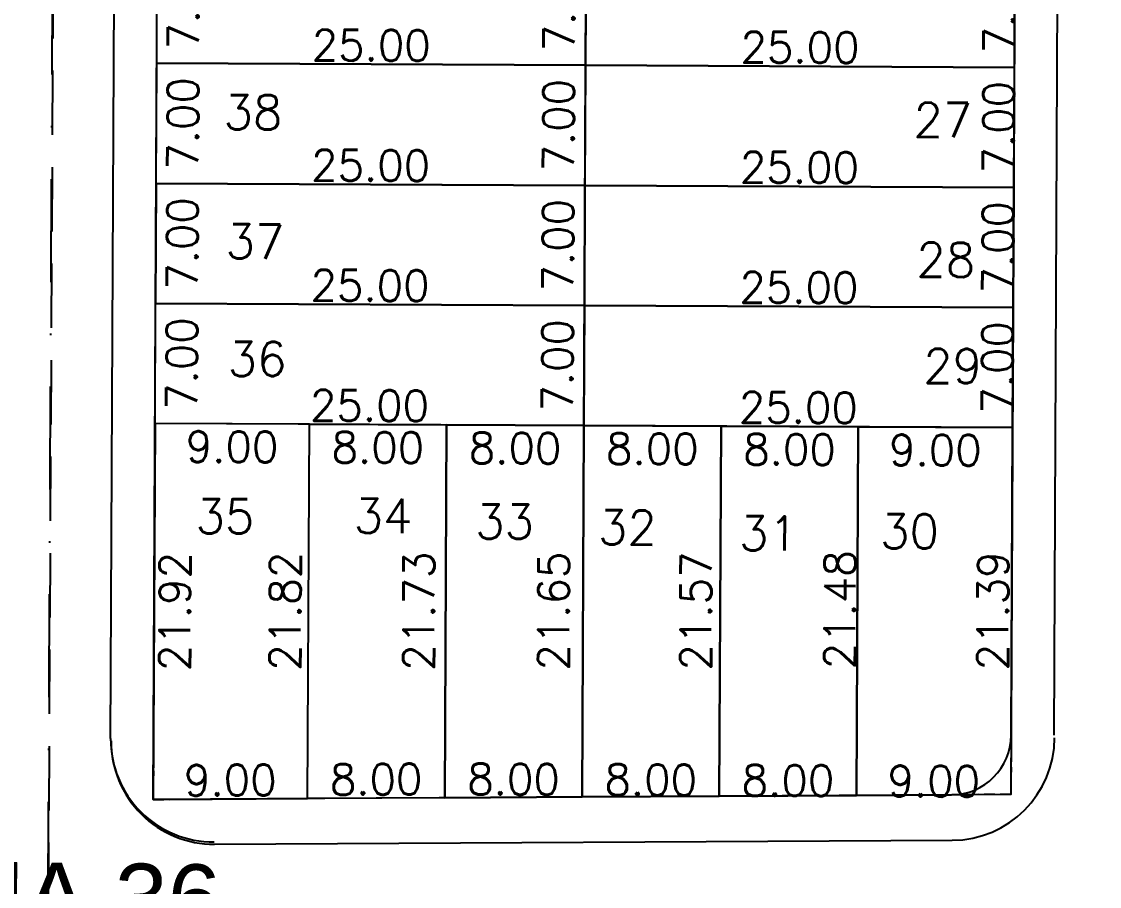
# Model space of a CAD drawing. Header units: millimetres. Extents: x -4430026 to 4783824, y 584 to 9593110.
# Drawn here: x 1871.9 to 1934.7, y 1505 to 1555.4 of the extents above; entities that cross this region are included whole.
import ezdxf
from ezdxf.enums import TextEntityAlignment as Align

# ---------------------------------------------------------------- set-up
doc = ezdxf.new("R2010")
doc.units = ezdxf.units.MM
for name, pattern in [('DASHDOT', [1, 0.5, -0.25, 0, -0.25]), ('HIDDEN', [0.375, 0.25, -0.125]), ('HIDDEN2', [0.1875, 0.125, -0.0625])]:
    doc.linetypes.add(name, pattern=pattern)
for name, color, linetype in [('boundary filipe', 6, 'Continuous'), ('BOUNDARY LOTES', 2, 'Continuous'), ('Calçada', 1, 'Continuous'), ('CANTOS', 9, 'HIDDEN'), ('Cota', 8, 'Continuous'), ('COTAS', 8, 'Continuous'), ('Lotes', 2, 'Continuous'), ('Nomes de Ruas', 3, 'Continuous'), ('Numero de lotes', 5, 'Continuous'), ('Projeção', 8, 'HIDDEN2'), ('QUADRA', 4, 'Continuous')]:
    doc.layers.add(name, color=color, linetype=linetype)
doc.styles.add('arcad1', font='romans.shx')
doc.styles.add('ARIAL', font='arial.ttf', dxfattribs={"height": 0.25})
doc.styles.add('ROMANS', font='romans.shx')
doc.dimstyles.new('BOLA100', dxfattribs={"dimscale": 0, "dimtxt": 1.9, "dimasz": 0.18, "dimexe": 0.18, "dimexo": 0.063, "dimgap": 0, "dimtad": 1, "dimzin": 4, "dimdsep": 46, "dimtxsty": 'ROMANS', "dimcen": 0.09, "dimse1": 1, "dimse2": 1, "dimsd1": 1, "dimsd2": 1, "dimclrt": 256, "dimaunit": 1, "dimadec": 4, "dimazin": 0, "dimtfac": 1.2, "dimtix": 1, "dimtmove": 2, "dimatfit": 3, "dimfxl": 1, "dimtvp": 2, "dimtolj": 1, "dimtzin": 4, "dimarcsym": 0})
doc.dimstyles.get("Standard").update_dxf_attribs({"dimtxt": 0.18, "dimasz": 0.18, "dimexe": 0.18, "dimexo": 0.0625, "dimgap": 0.09, "dimtad": 0, "dimtih": 1, "dimtoh": 1, "dimdec": 4, "dimzin": 0, "dimdsep": 46, "dimtxsty": 'Standard', "dimcen": 0.09, "dimadec": 0, "dimazin": 0, "dimtfac": 1, "dimtdec": 4, "dimtofl": 0, "dimtmove": 0, "dimatfit": 3, "dimfxl": 1, "dimtolj": 1, "dimtzin": 0, "dimarcsym": 0})

# ---------------------------------------------------------------- blocks, each defined once
blk = doc.blocks.new('*D14064')
at = {"layer": 'DEFPOINTS', "color": 0, "linetype": 'ByBlock'}
for p in [(1874.46, 1723.744), (1873.418, 1503.939), (1875.647, 1503.929)]:
    blk.add_point(p, dxfattribs=at)
at = {"layer": 'COTAS', "linetype": 'ByBlock', "insert": (1875.217, 1613.835), "char_height": 1.9, "attachment_point": 5, "rotation": 89.72858, "style": 'ROMANS'}
blk.add_mtext('\\A1;219.81', dxfattribs=at)
blk = doc.blocks.new('*D14231')
at = {"layer": 'DEFPOINTS', "color": 0, "linetype": 'ByBlock'}
for p in [(1937.715, 1946.503), (1935.915, 1571.068), (1931.269, 1569.569), (1935.917, 1566.877), (1935.621, 1504.301)]:
    blk.add_point(p, dxfattribs=at)
at = {"layer": 'COTAS', "linetype": 'ByBlock', "insert": (1929.415, 1566.891), "char_height": 1.9, "attachment_point": 5, "rotation": 89.87901, "style": 'ROMANS'}
blk.add_mtext('\\A1;179°41\'57"', dxfattribs=at)
blk = doc.blocks.new('*D11461')
at = {"layer": 'DEFPOINTS', "color": 0}
for p in [(1920.651, 1531.796), (1920.549, 1510.314), (1925.49, 1510.29)]:
    blk.add_point(p, dxfattribs=at)
at = {"layer": 'Cota', "color": 41, "insert": (1919.574, 1521.133), "char_height": 1.8, "attachment_point": 5, "rotation": 89.72858, "style": 'ROMANS'}
blk.add_mtext('\\A1;21.48', dxfattribs=at)
blk = doc.blocks.new('*D11462')
at = {"layer": 'DEFPOINTS', "color": 0}
for p in [(1929.651, 1531.753), (1929.549, 1510.366), (1932.049, 1510.354)]:
    blk.add_point(p, dxfattribs=at)
at = {"layer": 'Cota', "color": 41, "insert": (1928.5, 1521.065), "char_height": 1.8, "attachment_point": 5, "rotation": 89.72858, "style": 'ROMANS'}
blk.add_mtext('\\A1;21.39', dxfattribs=at)
blk = doc.blocks.new('*D11463')
at = {"layer": 'DEFPOINTS', "color": 0}
for p in [(1879.651, 1531.99), (1879.547, 1510.075), (1884.351, 1510.052)]:
    blk.add_point(p, dxfattribs=at)
at = {"layer": 'Cota', "color": 41, "insert": (1880.803, 1521.027), "char_height": 1.8, "attachment_point": 5, "rotation": 89.72858, "style": 'ROMANS'}
blk.add_mtext('\\A1;21.92', dxfattribs=at)
blk = doc.blocks.new('*D11464')
at = {"layer": 'DEFPOINTS', "color": 0}
for p in [(1888.651, 1531.947), (1888.548, 1510.127), (1890.785, 1510.117)]:
    blk.add_point(p, dxfattribs=at)
at = {"layer": 'Cota', "color": 41, "insert": (1887.237, 1521.044), "char_height": 1.8, "attachment_point": 5, "rotation": 89.72858, "style": 'ROMANS'}
blk.add_mtext('\\A1;21.82', dxfattribs=at)
blk = doc.blocks.new('*D11465')
at = {"layer": 'DEFPOINTS', "color": 0}
for p in [(1896.651, 1531.91), (1898.68, 1531.9), (1896.548, 1510.176)]:
    blk.add_point(p, dxfattribs=at)
at = {"layer": 'Cota', "color": 41, "insert": (1895.028, 1521.05), "char_height": 1.8, "attachment_point": 5, "rotation": 89.72858, "style": 'ROMANS'}
blk.add_mtext('\\A1;21.73', dxfattribs=at)
blk = doc.blocks.new('*D11466')
at = {"layer": 'DEFPOINTS', "color": 0}
for p in [(1904.651, 1531.872), (1906.543, 1531.863), (1904.548, 1510.22)]:
    blk.add_point(p, dxfattribs=at)
at = {"layer": 'Cota', "color": 41, "insert": (1902.892, 1521.054), "char_height": 1.8, "attachment_point": 5, "rotation": 89.72858, "style": 'ROMANS'}
blk.add_mtext('\\A1;21.65', dxfattribs=at)
blk = doc.blocks.new('*D11467')
at = {"layer": 'DEFPOINTS', "color": 0}
for p in [(1912.651, 1531.834), (1914.835, 1531.823), (1912.549, 1510.267)]:
    blk.add_point(p, dxfattribs=at)
at = {"layer": 'Cota', "color": 41, "insert": (1911.184, 1521.057), "char_height": 1.8, "attachment_point": 5, "rotation": 89.72858, "style": 'ROMANS'}
blk.add_mtext('\\A1;21.57', dxfattribs=at)
blk = doc.blocks.new('*D7730')
at = {"layer": 'DEFPOINTS', "color": 0}
for p in [(1879.547, 1510.075), (1888.548, 1510.127), (1888.562, 1507.627)]:
    blk.add_point(p, dxfattribs=at)
at = {"layer": 'Cota', "color": 41, "insert": (1884.041, 1511.201), "char_height": 1.8, "attachment_point": 5, "rotation": 0.33364, "style": 'ROMANS'}
blk.add_mtext('\\A1;9.00', dxfattribs=at)
blk = doc.blocks.new('*D7731')
at = {"layer": 'DEFPOINTS', "color": 0}
for p in [(1888.548, 1510.127), (1896.548, 1510.176), (1896.563, 1507.674)]:
    blk.add_point(p, dxfattribs=at)
at = {"layer": 'Cota', "color": 41, "insert": (1892.542, 1511.251), "char_height": 1.8, "attachment_point": 5, "rotation": 0.33364, "style": 'ROMANS'}
blk.add_mtext('\\A1;8.00', dxfattribs=at)
blk = doc.blocks.new('*D7752')
at = {"layer": 'DEFPOINTS', "color": 0}
for p in [(1879.784, 1559.99), (1879.751, 1552.99), (1884.892, 1552.966)]:
    blk.add_point(p, dxfattribs=at)
at = {"layer": 'Cota', "color": 41, "insert": (1881.309, 1556.483), "char_height": 1.8, "attachment_point": 5, "rotation": 89.72858, "style": 'ROMANS'}
blk.add_mtext('\\A1;7.00', dxfattribs=at)
blk = doc.blocks.new('*D7753')
at = {"layer": 'DEFPOINTS', "color": 0}
for p in [(1879.751, 1552.99), (1879.718, 1545.99), (1884.859, 1545.966)]:
    blk.add_point(p, dxfattribs=at)
at = {"layer": 'Cota', "color": 41, "insert": (1881.276, 1549.483), "char_height": 1.8, "attachment_point": 5, "rotation": 89.72858, "style": 'ROMANS'}
blk.add_mtext('\\A1;7.00', dxfattribs=at)
blk = doc.blocks.new('*D7754')
at = {"layer": 'DEFPOINTS', "color": 0}
for p in [(1879.718, 1545.99), (1879.684, 1538.99), (1884.826, 1538.966)]:
    blk.add_point(p, dxfattribs=at)
at = {"layer": 'Cota', "color": 41, "insert": (1881.243, 1542.483), "char_height": 1.8, "attachment_point": 5, "rotation": 89.72858, "style": 'ROMANS'}
blk.add_mtext('\\A1;7.00', dxfattribs=at)
blk = doc.blocks.new('*D7755')
at = {"layer": 'DEFPOINTS', "color": 0}
for p in [(1879.684, 1538.99), (1879.651, 1531.99), (1884.793, 1531.966)]:
    blk.add_point(p, dxfattribs=at)
at = {"layer": 'Cota', "color": 41, "insert": (1881.21, 1535.483), "char_height": 1.8, "attachment_point": 5, "rotation": 89.72858, "style": 'ROMANS'}
blk.add_mtext('\\A1;7.00', dxfattribs=at)
blk = doc.blocks.new('*D7775')
at = {"layer": 'DEFPOINTS', "color": 0}
for p in [(1901.686, 1559.886), (1901.652, 1552.886), (1906.794, 1552.862)]:
    blk.add_point(p, dxfattribs=at)
at = {"layer": 'Cota', "color": 41, "insert": (1903.211, 1556.379), "char_height": 1.8, "attachment_point": 5, "rotation": 89.72858, "style": 'ROMANS'}
blk.add_mtext('\\A1;7.00', dxfattribs=at)
blk = doc.blocks.new('*D7776')
at = {"layer": 'DEFPOINTS', "color": 0}
for p in [(1901.652, 1552.886), (1901.619, 1545.886), (1906.761, 1545.862)]:
    blk.add_point(p, dxfattribs=at)
at = {"layer": 'Cota', "color": 41, "insert": (1903.177, 1549.379), "char_height": 1.8, "attachment_point": 5, "rotation": 89.72858, "style": 'ROMANS'}
blk.add_mtext('\\A1;7.00', dxfattribs=at)
blk = doc.blocks.new('*D7777')
at = {"layer": 'DEFPOINTS', "color": 0}
for p in [(1901.619, 1545.886), (1901.586, 1538.886), (1906.728, 1538.862)]:
    blk.add_point(p, dxfattribs=at)
at = {"layer": 'Cota', "color": 41, "insert": (1903.144, 1542.379), "char_height": 1.8, "attachment_point": 5, "rotation": 89.72858, "style": 'ROMANS'}
blk.add_mtext('\\A1;7.00', dxfattribs=at)
blk = doc.blocks.new('*D7778')
at = {"layer": 'DEFPOINTS', "color": 0}
for p in [(1901.586, 1538.886), (1901.553, 1531.886), (1906.695, 1531.862)]:
    blk.add_point(p, dxfattribs=at)
at = {"layer": 'Cota', "color": 41, "insert": (1903.111, 1535.379), "char_height": 1.8, "attachment_point": 5, "rotation": 89.72858, "style": 'ROMANS'}
blk.add_mtext('\\A1;7.00', dxfattribs=at)
blk = doc.blocks.new('*D7798')
at = {"layer": 'DEFPOINTS', "color": 0}
for p in [(1927.331, 1559.765), (1927.298, 1552.765), (1932.439, 1552.74)]:
    blk.add_point(p, dxfattribs=at)
at = {"layer": 'Cota', "color": 41, "insert": (1928.856, 1556.257), "char_height": 1.8, "attachment_point": 5, "rotation": 89.72858, "style": 'ROMANS'}
blk.add_mtext('\\A1;7.00', dxfattribs=at)
blk = doc.blocks.new('*D7799')
at = {"layer": 'DEFPOINTS', "color": 0}
for p in [(1927.298, 1552.765), (1927.265, 1545.765), (1932.406, 1545.74)]:
    blk.add_point(p, dxfattribs=at)
at = {"layer": 'Cota', "color": 41, "insert": (1928.823, 1549.257), "char_height": 1.8, "attachment_point": 5, "rotation": 89.72858, "style": 'ROMANS'}
blk.add_mtext('\\A1;7.00', dxfattribs=at)
blk = doc.blocks.new('*D7800')
at = {"layer": 'DEFPOINTS', "color": 0}
for p in [(1927.265, 1545.765), (1927.231, 1538.765), (1932.373, 1538.74)]:
    blk.add_point(p, dxfattribs=at)
at = {"layer": 'Cota', "color": 41, "insert": (1928.79, 1542.257), "char_height": 1.8, "attachment_point": 5, "rotation": 89.72858, "style": 'ROMANS'}
blk.add_mtext('\\A1;7.00', dxfattribs=at)
blk = doc.blocks.new('*D7801')
at = {"layer": 'DEFPOINTS', "color": 0}
for p in [(1927.231, 1538.765), (1927.198, 1531.765), (1932.34, 1531.741)]:
    blk.add_point(p, dxfattribs=at)
at = {"layer": 'Cota', "color": 41, "insert": (1928.757, 1535.258), "char_height": 1.8, "attachment_point": 5, "rotation": 89.72858, "style": 'ROMANS'}
blk.add_mtext('\\A1;7.00', dxfattribs=at)
blk = doc.blocks.new('*D7906')
at = {"layer": 'DEFPOINTS', "color": 0}
for p in [(1879.713, 1544.971), (1904.712, 1544.853), (1904.705, 1543.377)]:
    blk.add_point(p, dxfattribs=at)
at = {"layer": 'Cota', "color": 41, "insert": (1892.223, 1547.036), "char_height": 1.8, "attachment_point": 5, "rotation": 359.72858, "style": 'ROMANS'}
blk.add_mtext('\\A1;25.00', dxfattribs=at)
blk = doc.blocks.new('*D7907')
at = {"layer": 'DEFPOINTS', "color": 0}
for p in [(1904.712, 1544.853), (1929.712, 1544.735), (1929.705, 1543.259)]:
    blk.add_point(p, dxfattribs=at)
at = {"layer": 'Cota', "color": 41, "insert": (1917.222, 1546.918), "char_height": 1.8, "attachment_point": 5, "rotation": 359.72858, "style": 'ROMANS'}
blk.add_mtext('\\A1;25.00', dxfattribs=at)
blk = doc.blocks.new('*D7908')
at = {"layer": 'DEFPOINTS', "color": 0}
for p in [(1879.746, 1551.971), (1904.746, 1551.853), (1904.739, 1550.377)]:
    blk.add_point(p, dxfattribs=at)
at = {"layer": 'Cota', "color": 41, "insert": (1892.256, 1554.036), "char_height": 1.8, "attachment_point": 5, "rotation": 359.72858, "style": 'ROMANS'}
blk.add_mtext('\\A1;25.00', dxfattribs=at)
blk = doc.blocks.new('*D7909')
at = {"layer": 'DEFPOINTS', "color": 0}
for p in [(1904.746, 1551.853), (1929.745, 1551.734), (1929.738, 1550.259)]:
    blk.add_point(p, dxfattribs=at)
at = {"layer": 'Cota', "color": 41, "insert": (1917.256, 1553.918), "char_height": 1.8, "attachment_point": 5, "rotation": 359.72858, "style": 'ROMANS'}
blk.add_mtext('\\A1;25.00', dxfattribs=at)
blk = doc.blocks.new('*D7918')
at = {"layer": 'DEFPOINTS', "color": 0}
for p in [(1879.646, 1530.972), (1904.646, 1530.853), (1904.639, 1529.377)]:
    blk.add_point(p, dxfattribs=at)
at = {"layer": 'Cota', "color": 41, "insert": (1892.156, 1533.036), "char_height": 1.8, "attachment_point": 5, "rotation": 359.72858, "style": 'ROMANS'}
blk.add_mtext('\\A1;25.00', dxfattribs=at)
blk = doc.blocks.new('*D7919')
at = {"layer": 'DEFPOINTS', "color": 0}
for p in [(1904.646, 1530.853), (1929.646, 1530.735), (1929.639, 1529.259)]:
    blk.add_point(p, dxfattribs=at)
at = {"layer": 'Cota', "color": 41, "insert": (1917.156, 1532.918), "char_height": 1.8, "attachment_point": 5, "rotation": 359.72858, "style": 'ROMANS'}
blk.add_mtext('\\A1;25.00', dxfattribs=at)
blk = doc.blocks.new('*D7920')
at = {"layer": 'DEFPOINTS', "color": 0}
for p in [(1879.68, 1537.971), (1904.679, 1537.853), (1904.672, 1536.377)]:
    blk.add_point(p, dxfattribs=at)
at = {"layer": 'Cota', "color": 41, "insert": (1892.189, 1540.036), "char_height": 1.8, "attachment_point": 5, "rotation": 359.72858, "style": 'ROMANS'}
blk.add_mtext('\\A1;25.00', dxfattribs=at)
blk = doc.blocks.new('*D7921')
at = {"layer": 'DEFPOINTS', "color": 0}
for p in [(1904.679, 1537.853), (1929.679, 1537.735), (1929.672, 1536.259)]:
    blk.add_point(p, dxfattribs=at)
at = {"layer": 'Cota', "color": 41, "insert": (1917.189, 1539.918), "char_height": 1.8, "attachment_point": 5, "rotation": 359.72858, "style": 'ROMANS'}
blk.add_mtext('\\A1;25.00', dxfattribs=at)
blk = doc.blocks.new('*D7952')
at = {"layer": 'DEFPOINTS', "color": 0}
for p in [(1896.548, 1510.174), (1904.548, 1510.22), (1904.536, 1507.636)]:
    blk.add_point(p, dxfattribs=at)
at = {"layer": 'Cota', "color": 41, "insert": (1900.553, 1511.255), "char_height": 1.8, "attachment_point": 5, "rotation": 359.72858, "style": 'ROMANS'}
blk.add_mtext('\\A1;8.00', dxfattribs=at)
blk = doc.blocks.new('*D7953')
at = {"layer": 'DEFPOINTS', "color": 0}
for p in [(1904.548, 1510.22), (1912.549, 1510.267), (1912.536, 1507.598)]:
    blk.add_point(p, dxfattribs=at)
at = {"layer": 'Cota', "color": 41, "insert": (1908.553, 1511.217), "char_height": 1.8, "attachment_point": 5, "rotation": 359.72858, "style": 'ROMANS'}
blk.add_mtext('\\A1;8.00', dxfattribs=at)
blk = doc.blocks.new('*D7954')
at = {"layer": 'DEFPOINTS', "color": 0}
for p in [(1912.549, 1510.267), (1920.549, 1510.229), (1920.536, 1507.56)]:
    blk.add_point(p, dxfattribs=at)
at = {"layer": 'Cota', "color": 41, "insert": (1916.553, 1511.179), "char_height": 1.8, "attachment_point": 5, "rotation": 359.72858, "style": 'ROMANS'}
blk.add_mtext('\\A1;8.00', dxfattribs=at)
blk = doc.blocks.new('*D7955')
at = {"layer": 'DEFPOINTS', "color": 0}
for p in [(1920.549, 1510.229), (1929.549, 1510.187), (1929.536, 1507.518)]:
    blk.add_point(p, dxfattribs=at)
at = {"layer": 'Cota', "color": 41, "insert": (1925.053, 1511.139), "char_height": 1.8, "attachment_point": 5, "rotation": 359.72858, "style": 'ROMANS'}
blk.add_mtext('\\A1;9.00', dxfattribs=at)
blk = doc.blocks.new('*D9682')
at = {"layer": 'DEFPOINTS', "color": 0}
for p in [(1879.652, 1532.052), (1888.651, 1531.947), (1888.628, 1527.012)]:
    blk.add_point(p, dxfattribs=at)
at = {"layer": 'Cota', "color": 41, "insert": (1884.145, 1530.633), "char_height": 1.8, "attachment_point": 5, "rotation": 359.72858, "style": 'ROMANS'}
blk.add_mtext('\\A1;9.00', dxfattribs=at)
blk = doc.blocks.new('*D9683')
at = {"layer": 'DEFPOINTS', "color": 0}
for p in [(1888.651, 1531.947), (1896.651, 1531.91), (1896.628, 1526.974)]:
    blk.add_point(p, dxfattribs=at)
at = {"layer": 'Cota', "color": 41, "insert": (1892.645, 1530.593), "char_height": 1.8, "attachment_point": 5, "rotation": 359.72858, "style": 'ROMANS'}
blk.add_mtext('\\A1;8.00', dxfattribs=at)
blk = doc.blocks.new('*D9684')
at = {"layer": 'DEFPOINTS', "color": 0}
for p in [(1896.651, 1531.91), (1904.651, 1531.872), (1904.628, 1526.936)]:
    blk.add_point(p, dxfattribs=at)
at = {"layer": 'Cota', "color": 41, "insert": (1900.645, 1530.555), "char_height": 1.8, "attachment_point": 5, "rotation": 359.72858, "style": 'ROMANS'}
blk.add_mtext('\\A1;8.00', dxfattribs=at)
blk = doc.blocks.new('*D9685')
at = {"layer": 'DEFPOINTS', "color": 0}
for p in [(1904.651, 1531.872), (1912.651, 1531.834), (1912.627, 1526.898)]:
    blk.add_point(p, dxfattribs=at)
at = {"layer": 'Cota', "color": 41, "insert": (1908.645, 1530.517), "char_height": 1.8, "attachment_point": 5, "rotation": 359.72858, "style": 'ROMANS'}
blk.add_mtext('\\A1;8.00', dxfattribs=at)
blk = doc.blocks.new('*D9686')
at = {"layer": 'DEFPOINTS', "color": 0}
for p in [(1912.651, 1531.834), (1920.651, 1531.796), (1920.627, 1526.861)]:
    blk.add_point(p, dxfattribs=at)
at = {"layer": 'Cota', "color": 41, "insert": (1916.644, 1530.479), "char_height": 1.8, "attachment_point": 5, "rotation": 359.72858, "style": 'ROMANS'}
blk.add_mtext('\\A1;8.00', dxfattribs=at)
blk = doc.blocks.new('*D9687')
at = {"layer": 'DEFPOINTS', "color": 0}
for p in [(1920.651, 1531.796), (1929.651, 1531.753), (1929.627, 1526.818)]:
    blk.add_point(p, dxfattribs=at)
at = {"layer": 'Cota', "color": 41, "insert": (1925.144, 1530.439), "char_height": 1.8, "attachment_point": 5, "rotation": 359.72858, "style": 'ROMANS'}
blk.add_mtext('\\A1;9.00', dxfattribs=at)
blk = doc.blocks.new('*D8597')
at = {"layer": 'DEFPOINTS', "color": 0, "linetype": 'ByBlock'}
for p in [(1874.46, 1723.744), (1873.418, 1503.939), (1875.647, 1503.929)]:
    blk.add_point(p, dxfattribs=at)
at = {"layer": 'COTAS', "linetype": 'ByBlock', "insert": (1875.217, 1613.835), "char_height": 1.9, "attachment_point": 5, "rotation": 89.72858, "style": 'ROMANS'}
blk.add_mtext('\\A1;219.81', dxfattribs=at)

msp = doc.modelspace()

# ---------------------------------------------------------------- linework, layer by layer
at = {"layer": 'boundary filipe', "elevation": 2.439}
msp.add_lwpolyline([(1879.547, 1510.075), (1880.51, 1713.265), (1930.509, 1713.028), (1929.549, 1510.366), (1879.547, 1510.075)], close=True, dxfattribs=at)
at = {"layer": 'BOUNDARY LOTES', "elevation": 2.439}
for points in [[(1904.75, 1552.871), (1879.751, 1552.99), (1879.784, 1559.99), (1904.784, 1559.871)], [(1929.783, 1559.753), (1904.784, 1559.871), (1904.75, 1552.871), (1929.75, 1552.753)], [(1904.717, 1545.872), (1879.718, 1545.99), (1879.751, 1552.99), (1904.75, 1552.871)], [(1929.75, 1552.753), (1904.75, 1552.871), (1904.717, 1545.872), (1929.717, 1545.753)], [(1904.717, 1545.872), (1879.718, 1545.99), (1879.684, 1538.99), (1904.684, 1538.872)], [(1879.718, 1545.99), (1904.717, 1545.872), (1904.684, 1538.872), (1879.684, 1538.99)], [(1929.717, 1545.753), (1904.717, 1545.872), (1904.684, 1538.872), (1929.684, 1538.753)], [(1904.717, 1545.872), (1929.717, 1545.753), (1929.684, 1538.753), (1904.684, 1538.872)], [(1904.651, 1531.872), (1879.651, 1531.99), (1879.684, 1538.99), (1904.684, 1538.872)], [(1929.684, 1538.753), (1904.684, 1538.872), (1904.651, 1531.872), (1929.651, 1531.753)], [(1888.651, 1531.947), (1879.651, 1531.99), (1879.547, 1510.075), (1888.548, 1510.127)], [(1888.651, 1531.947), (1896.651, 1531.91), (1896.548, 1510.176), (1888.548, 1510.127)], [(1904.651, 1531.872), (1896.651, 1531.91), (1896.548, 1510.176), (1904.548, 1510.22)], [(1912.651, 1531.834), (1904.651, 1531.872), (1904.548, 1510.22), (1912.549, 1510.267)], [(1920.651, 1531.796), (1912.651, 1531.834), (1912.549, 1510.267), (1920.549, 1510.314)], [(1920.651, 1531.796), (1929.651, 1531.753), (1929.549, 1510.366), (1920.55, 1510.314)]]:
    msp.add_lwpolyline(points, close=True, dxfattribs=at)
msp.add_lwpolyline([(1929.651, 1531.753), (1920.651, 1531.796), (1920.549, 1510.314), (1926.086, 1510.346, 0.411124), (1929.566, 1513.829)], format="xyb", close=True, dxfattribs=at)
at = {"layer": 'Calçada'}
for p, q in [((1877.064, 1513.624, 2.439), (1877.993, 1709.777, 2.439)), ((1932.066, 1513.817, 2.439), (1932.993, 1709.516, 2.439))]:
    msp.add_line(p, q, dxfattribs=at)
at = {"layer": 'Calçada', "lineweight": -3}
msp.add_line((1883.128, 1507.462), (1926.13, 1507.695), dxfattribs=at)
msp.add_line((1883.128, 1507.462), (1926.13, 1507.695), dxfattribs=at)
at = {"layer": 'Calçada'}
msp.add_arc((1883.064, 1513.595, 2.439), 6, 179.72858, 270.33364, dxfattribs=at)
at = {"layer": 'Calçada', "lineweight": -3}
for centre, start, end in [((1883.096, 1513.462), 179.70531, 270.31037), ((1883.096, 1513.462), 179.70531, 270.31037), ((1926.098, 1513.695), 270.31037, 359.70531), ((1926.098, 1513.695), 270.31037, 359.70531)]:
    msp.add_arc(centre, 6, start, end, dxfattribs=at)
at = {"layer": 'CANTOS', "ltscale": 2.5, "elevation": 2.439}
for points in [[(1929.566, 1513.829), (1929.549, 1510.366), (1926.086, 1510.346)], [(1879.564, 1513.612), (1879.547, 1510.075), (1883.085, 1510.096)]]:
    msp.add_lwpolyline(points, dxfattribs=at)
at = {"layer": 'Lotes'}
for p, q in [((1904.548, 1510.22, 2.439), (1905.51, 1713.146, 2.439)), ((1929.75, 1552.753, 2.439), (1879.751, 1552.99, 2.439)), ((1929.717, 1545.753, 2.439), (1879.718, 1545.99, 2.439)), ((1929.684, 1538.753, 2.439), (1879.684, 1538.99, 2.439)), ((1929.684, 1538.753, 2.439), (1879.684, 1538.99, 2.439)), ((1929.684, 1538.753, 2.439), (1879.684, 1538.99, 2.439)), ((1929.651, 1531.753, 2.439), (1879.651, 1531.99, 2.439)), ((1888.548, 1510.127, 2.439), (1888.651, 1531.947, 2.439)), ((1896.548, 1510.174, 2.439), (1896.651, 1531.91, 2.439)), ((1912.549, 1510.267, 2.439), (1912.651, 1531.834, 2.439)), ((1920.549, 1510.314, 2.439), (1920.651, 1531.796, 2.439))]:
    msp.add_line(p, q, dxfattribs=at)
at = {"layer": 'Lotes', "elevation": 2.439}
for points in [[(1888.651, 1531.947), (1879.651, 1531.99), (1879.547, 1510.075), (1888.548, 1510.127)], [(1888.651, 1531.947), (1896.651, 1531.91), (1896.548, 1510.176), (1888.548, 1510.127)], [(1896.651, 1531.91), (1904.651, 1531.872), (1904.548, 1510.22), (1896.548, 1510.176)], [(1904.651, 1531.872), (1912.651, 1531.834), (1912.549, 1510.267), (1904.548, 1510.22)], [(1912.651, 1531.834), (1920.651, 1531.796), (1920.549, 1510.314), (1912.549, 1510.267)], [(1920.651, 1531.796), (1929.651, 1531.753), (1929.549, 1510.366), (1920.549, 1510.314)]]:
    msp.add_lwpolyline(points, close=True, dxfattribs=at)
at = {"layer": 'Projeção', "linetype": 'DASHDOT', "ltscale": 12}
msp.add_line((1873.418, 1503.939, 2.439), (1875.51, 1945.387, 2.439), dxfattribs=at)
at = {"layer": 'Projeção', "linetype": 'HIDDEN', "ltscale": 15}
msp.add_line((1873.446, 1503.81, 103.708), (1873.996, 1610.627, 103.708), dxfattribs=at)
at = {"layer": 'QUADRA', "elevation": 2.439}
msp.add_lwpolyline([(1879.547, 1510.075), (1880.51, 1713.265), (1930.509, 1713.028), (1929.549, 1510.366), (1879.547, 1510.075)], close=True, dxfattribs=at)
at = {"layer": 'QUADRA'}
msp.add_arc((1926.066, 1513.846, 2.439), 3.5, 270.33364, 359.72858, dxfattribs=at)

# ---------------------------------------------------------------- texts
at = {"layer": 'Nomes de Ruas', "extrusion": (-0.084173, 0.020544, 0.996239), "style": 'ARIAL'}
msp.add_text('RUA 36  .', height=4, rotation=102.96746, dxfattribs=at).set_placement((-1906.294, 1460.346, -127.007), align=Align.MIDDLE_CENTER)
at = {"layer": 'Numero de lotes', "style": 'arcad1'}
for s, p in [('38', (1885.362, 1550.134, 2.439)), ('27', (1925.581, 1549.689, 2.439)), ('37', (1885.482, 1542.601, 2.439)), ('28', (1925.753, 1541.535, 2.439)), ('36', (1885.602, 1535.754, 2.439)), ('29', (1926.15, 1535.339, 2.439)), ('35', (1883.728, 1526.581, 2.439)), ('34', (1892.949, 1526.603, 2.439)), ('33', (1900.033, 1526.27, 2.439)), ('32', (1907.191, 1525.932, 2.439)), ('31', (1915.416, 1525.588, 2.439)), ('30', (1923.642, 1525.701, 2.439))]:
    msp.add_text(s, height=2, rotation=359.72858, dxfattribs=at).set_placement(p, align=Align.MIDDLE_CENTER)

# ---------------------------------------------------------------- dimensions: what is measured, and where the dimension line sits
at = {"layer": 'Cota'}
for base, p1, p2, angle, picture, middle in [((1884.892, 1552.966, 2.439), (1879.784, 1559.99, 2.439), (1879.751, 1552.99, 2.439), 89.72858, '*D7752', (1881.309, 1556.483, 2.439)), ((1906.794, 1552.862, 2.439), (1901.686, 1559.886, 2.439), (1901.652, 1552.886, 2.439), 89.72858, '*D7775', (1903.211, 1556.379, 2.439)), ((1932.439, 1552.74, 2.439), (1927.331, 1559.765, 2.439), (1927.298, 1552.765, 2.439), 89.72858, '*D7798', (1928.856, 1556.257, 2.439)), ((1929.738, 1550.259, 2.439), (1904.746, 1551.853, 2.439), (1929.745, 1551.734, 2.439), 179.72858, '*D7909', (1917.256, 1553.918, 2.439)), ((1884.859, 1545.966, 2.439), (1879.751, 1552.99, 2.439), (1879.718, 1545.99, 2.439), 89.72858, '*D7753', (1881.276, 1549.483, 2.439)), ((1906.761, 1545.862, 2.439), (1901.652, 1552.886, 2.439), (1901.619, 1545.886, 2.439), 89.72858, '*D7776', (1903.177, 1549.379, 2.439)), ((1932.406, 1545.74, 2.439), (1927.298, 1552.765, 2.439), (1927.265, 1545.765, 2.439), 89.72858, '*D7799', (1928.823, 1549.257, 2.439)), ((1929.705, 1543.259, 2.439), (1904.712, 1544.853, 2.439), (1929.712, 1544.735, 2.439), 179.72858, '*D7907', (1917.222, 1546.918, 2.439)), ((1884.826, 1538.966, 2.439), (1879.718, 1545.99, 2.439), (1879.684, 1538.99, 2.439), 89.72858, '*D7754', (1881.243, 1542.483, 2.439)), ((1906.728, 1538.862, 2.439), (1901.619, 1545.886, 2.439), (1901.586, 1538.886, 2.439), 89.72858, '*D7777', (1903.144, 1542.379, 2.439)), ((1932.373, 1538.74, 2.439), (1927.265, 1545.765, 2.439), (1927.231, 1538.765, 2.439), 89.72858, '*D7800', (1928.79, 1542.257, 2.439)), ((1929.672, 1536.259, 2.439), (1904.679, 1537.853, 2.439), (1929.679, 1537.735, 2.439), 179.72858, '*D7921', (1917.189, 1539.918, 2.439)), ((1884.793, 1531.966, 2.439), (1879.684, 1538.99, 2.439), (1879.651, 1531.99, 2.439), 89.72858, '*D7755', (1881.21, 1535.483, 2.439)), ((1906.695, 1531.862, 2.439), (1901.586, 1538.886, 2.439), (1901.553, 1531.886, 2.439), 89.72858, '*D7778', (1903.111, 1535.379, 2.439)), ((1932.34, 1531.741, 2.439), (1927.231, 1538.765, 2.439), (1927.198, 1531.765, 2.439), 89.72858, '*D7801', (1928.757, 1535.258, 2.439)), ((1929.639, 1529.259, 2.439), (1904.646, 1530.853, 2.439), (1929.646, 1530.735, 2.439), 179.72858, '*D7919', (1917.156, 1532.918, 2.439)), ((1888.628, 1527.012, 2.439), (1879.652, 1532.052, 2.439), (1888.651, 1531.947, 2.439), 359.72858, '*D9682', (1884.145, 1530.633, 2.439)), ((1896.628, 1526.974, 2.439), (1888.651, 1531.947, 2.439), (1896.651, 1531.91, 2.439), 359.72858, '*D9683', (1892.645, 1530.593, 2.439)), ((1904.628, 1526.936, 2.439), (1896.651, 1531.91, 2.439), (1904.651, 1531.872, 2.439), 359.72858, '*D9684', (1900.645, 1530.555, 2.439)), ((1912.627, 1526.898, 2.439), (1904.651, 1531.872, 2.439), (1912.651, 1531.834, 2.439), 359.72858, '*D9685', (1908.645, 1530.517, 2.439)), ((1920.627, 1526.861, 2.439), (1912.651, 1531.834, 2.439), (1920.651, 1531.796, 2.439), 359.72858, '*D9686', (1916.644, 1530.479, 2.439)), ((1929.627, 1526.818, 2.439), (1920.651, 1531.796, 2.439), (1929.651, 1531.753, 2.439), 359.72858, '*D9687', (1925.144, 1530.439, 2.439)), ((1896.563, 1507.674, 2.439), (1888.548, 1510.127, 2.439), (1896.548, 1510.176, 2.439), 180.33364, '*D7731', (1892.542, 1511.251, 2.439)), ((1904.536, 1507.636, 2.439), (1896.548, 1510.174, 2.439), (1904.548, 1510.22, 2.439), 359.72858, '*D7952', (1900.553, 1511.255, 2.439)), ((1912.536, 1507.598, 2.439), (1904.548, 1510.22, 2.439), (1912.549, 1510.267, 2.439), 359.72858, '*D7953', (1908.553, 1511.217, 2.439)), ((1920.536, 1507.56, 2.439), (1912.549, 1510.267, 2.439), (1920.549, 1510.229, 2.439), 359.72858, '*D7954', (1916.553, 1511.179, 2.439)), ((1929.536, 1507.518, 2.439), (1920.549, 1510.229, 2.439), (1929.549, 1510.187, 2.439), 359.72858, '*D7955', (1925.053, 1511.139, 2.439))]:
    dim = msp.add_linear_dim(base=base, p1=p1, p2=p2, angle=angle, dimstyle='Standard', override={"dimtxt": 1.8, "dimexo": 0.063, "dimgap": 0, "dimtih": 0, "dimtoh": 0, "dimdec": 2, "dimzin": 4, "dimtxsty": 'ROMANS', "dimse1": 1, "dimse2": 1, "dimsd1": 1, "dimsd2": 1, "dimclrt": 41, "dimtfac": 1.2, "dimtdec": 2, "dimtix": 1, "dimtofl": 1, "dimtmove": 2, "dimfxl": 0.18, "dimfxlon": 1, "dimtvp": 2, "dimtzin": 4}, dxfattribs=at)
    dim.commit()
    dim.dimension.update_dxf_attribs({"geometry": picture, "text_midpoint": middle})
for p1, p2, distance, picture, middle in [((1879.746, 1551.971, 2.439), (1904.746, 1551.853, 2.439), -1.476, '*D7908', (1892.256, 1554.036, 2.439)), ((1879.713, 1544.971, 2.439), (1904.712, 1544.853, 2.439), -1.476, '*D7906', (1892.223, 1547.036, 2.439)), ((1879.68, 1537.971, 2.439), (1904.679, 1537.853, 2.439), -1.476, '*D7920', (1892.189, 1540.036, 2.439)), ((1879.646, 1530.972, 2.439), (1904.646, 1530.853, 2.439), -1.476, '*D7918', (1892.156, 1533.036, 2.439)), ((1879.651, 1531.99, 2.439), (1879.547, 1510.075, 2.439), 4.804, '*D11463', (1880.803, 1521.027, 2.439)), ((1888.651, 1531.947, 2.439), (1888.548, 1510.127, 2.439), 2.237, '*D11464', (1887.237, 1521.044, 2.439)), ((1896.548, 1510.176, 2.439), (1896.651, 1531.91, 2.439), -2.029, '*D11465', (1895.028, 1521.05, 2.439)), ((1904.548, 1510.22, 2.439), (1904.651, 1531.872, 2.439), -1.892, '*D11466', (1902.892, 1521.054, 2.439)), ((1912.549, 1510.267, 2.439), (1912.651, 1531.834, 2.439), -2.184, '*D11467', (1911.184, 1521.057, 2.439)), ((1929.651, 1531.753, 2.439), (1929.549, 1510.366, 2.439), 2.5, '*D11462', (1928.5, 1521.065, 2.439)), ((1879.547, 1510.075, 2.439), (1888.548, 1510.127, 2.439), -2.5, '*D7730', (1884.041, 1511.201, 2.439))]:
    dim = msp.add_aligned_dim(p1=p1, p2=p2, distance=distance, dimstyle='Standard', override={"dimtxt": 1.8, "dimexo": 0.063, "dimgap": 0, "dimtih": 0, "dimtoh": 0, "dimdec": 2, "dimzin": 4, "dimtxsty": 'ROMANS', "dimse1": 1, "dimse2": 1, "dimsd1": 1, "dimsd2": 1, "dimclrt": 41, "dimtfac": 1.2, "dimtdec": 2, "dimtix": 1, "dimtofl": 1, "dimtmove": 2, "dimfxl": 0.18, "dimfxlon": 1, "dimtvp": 2, "dimtzin": 4}, dxfattribs=at)
    dim.commit()
    dim.dimension.update_dxf_attribs({"geometry": picture, "text_midpoint": middle})
dim = msp.add_linear_dim(base=(1925.49, 1510.29, 2.439), p1=(1920.651, 1531.796, 2.439), p2=(1920.549, 1510.314, 2.439), angle=269.72858, dimstyle='Standard', override={"dimtxt": 1.8, "dimexo": 0.063, "dimgap": 0, "dimtih": 0, "dimtoh": 0, "dimdec": 2, "dimzin": 4, "dimtxsty": 'ROMANS', "dimse1": 1, "dimse2": 1, "dimsd1": 1, "dimsd2": 1, "dimclrt": 41, "dimtfac": 1.2, "dimtdec": 2, "dimtix": 1, "dimtofl": 1, "dimtmove": 2, "dimfxl": 0.18, "dimfxlon": 1, "dimtvp": 2, "dimtzin": 4}, dxfattribs=at)
dim.commit()
dim.dimension.update_dxf_attribs({"geometry": '*D11461', "text_midpoint": (1919.574, 1521.133, 2.439), "dimtype": 161})
at = {"layer": 'COTAS', "linetype": 'ByBlock'}
dim = msp.add_angular_dim_2l(base=(1931.2685, 1569.56878), line1=((1935.62069, 1504.30133, 2.4392), (1937.71549, 1946.50328, 2.4392)), line2=((1935.91712, 1566.87723, 2.4392), (1935.91497, 1571.06759, 2.4392)), dimstyle='BOLA100', override={"dimscale": 1, "dimdec": 0, "dimazin": 1, "dimfxl": 0.18}, dxfattribs=at)
dim.commit()
dim.dimension.update_dxf_attribs({"geometry": '*D14231', "text_midpoint": (1929.41458, 1566.89096, 2.4392)})
for picture in ['*D14064', '*D8597']:
    dim = msp.add_aligned_dim(p1=(1874.46, 1723.744, 2.439), p2=(1873.418, 1503.939, 2.439), distance=2.228, dimstyle='BOLA100', override={"dimscale": 1, "dimfxl": 0.18}, dxfattribs=at)
    dim.commit()
    dim.dimension.update_dxf_attribs({"geometry": picture, "text_midpoint": (1875.217, 1613.835, 2.439)})

doc.saveas('drawing.dxf')
